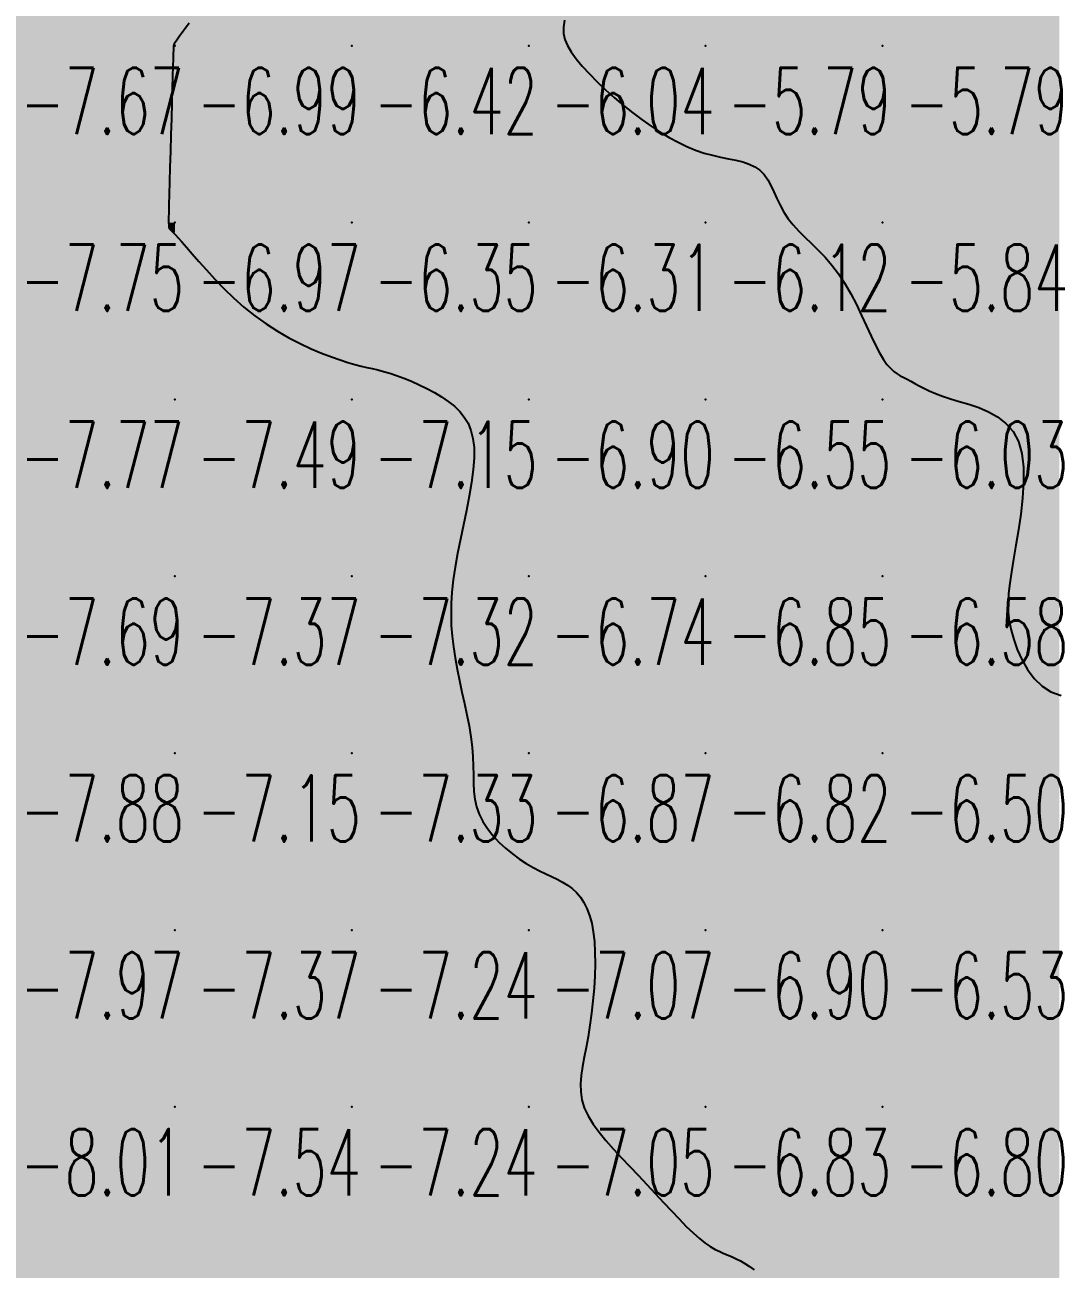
# Model space of a CAD drawing. Header units: millimetres. Extents: x 88261 to 90953, y 390274 to 392322.
# Drawn here: x 90131.8 to 90190.1, y 391238.1 to 391308.4 of the extents above; entities that cross this region are included whole.
import ezdxf
from ezdxf.enums import TextEntityAlignment as Align

# ---------------------------------------------------------------- set-up
doc = ezdxf.new("R2010")
doc.units = ezdxf.units.MM
doc.header["$LTSCALE"] = 25
for name, color, linetype in [('CN_03_00', 7, 'Continuous'), ('COTEAlt', 7, 'Continuous'), ('TN_COLORIAGE', 7, 'Continuous')]:
    doc.layers.add(name, color=color, linetype=linetype)
doc.styles.add('Simplex 1.0', font='Simplex.shx', dxfattribs={"width": 0.99, "height": 2.5})
doc.styles.get("Standard").update_dxf_attribs({"font": 'times.ttf'})

# ---------------------------------------------------------------- blocks, each defined once
blk = doc.blocks.new('COTE')
at = {"color": 0}
blk.add_point((0, 0), dxfattribs=at)
at = {"layer": 'COTEAlt'}
blk.add_attdef('ALT', text='', height=3.75, dxfattribs=at).set_placement((1.25, -1.25), align=Align.TOP_LEFT)

msp = doc.modelspace()

# ---------------------------------------------------------------- linework, layer by layer
at = {"layer": 'CN_03_00', "flags": 128}
for points, elevation in [([(90141.049, 391308.51), (90140.737, 391308.087), (90140.512, 391307.776), (90140.358, 391307.559), (90140.261, 391307.418), (90140.208, 391307.334), (90140.184, 391307.29), (90140.176, 391307.266), (90140.172, 391307.244), (90140.168, 391307.205), (90140.165, 391307.129), (90140.16, 391306.998), (90140.154, 391306.791), (90140.146, 391306.488), (90140.134, 391306.071), (90140.118, 391305.52), (90140.098, 391304.824), (90140.074, 391304.013), (90140.048, 391303.123), (90140.02, 391302.194), (90139.993, 391301.262), (90139.966, 391300.365), (90139.942, 391299.543), (90139.922, 391298.831), (90139.906, 391298.259), (90139.895, 391297.819), (90139.889, 391297.49), (90139.888, 391297.256), (90139.893, 391297.098), (90139.903, 391296.998), (90139.918, 391296.937), (90139.939, 391296.897), (90139.966, 391296.861), (90140.006, 391296.817), (90140.066, 391296.757), (90140.152, 391296.668), (90140.272, 391296.543), (90140.431, 391296.37), (90140.638, 391296.14), (90140.899, 391295.842), (90141.219, 391295.471), (90141.595, 391295.037), (90142.023, 391294.557), (90142.497, 391294.043), (90143.013, 391293.512), (90143.566, 391292.979), (90144.151, 391292.458), (90144.764, 391291.965), (90145.398, 391291.512), (90146.045, 391291.1), (90146.693, 391290.73), (90147.333, 391290.4), (90147.952, 391290.109), (90148.542, 391289.858), (90149.09, 391289.644), (90149.587, 391289.469), (90150.026, 391289.329), (90150.415, 391289.217), (90150.767, 391289.127), (90151.093, 391289.05), (90151.407, 391288.979), (90151.721, 391288.904), (90152.046, 391288.82), (90152.396, 391288.717), (90152.779, 391288.589), (90153.189, 391288.437), (90153.617, 391288.263), (90154.054, 391288.068), (90154.49, 391287.855), (90154.916, 391287.625), (90155.323, 391287.38), (90155.702, 391287.122), (90156.044, 391286.852), (90156.346, 391286.562), (90156.605, 391286.244), (90156.819, 391285.889), (90156.984, 391285.489), (90157.098, 391285.036), (90157.16, 391284.52), (90157.165, 391283.933), (90157.114, 391283.271), (90157.016, 391282.546), (90156.883, 391281.773), (90156.726, 391280.969), (90156.557, 391280.149), (90156.386, 391279.331), (90156.227, 391278.529), (90156.089, 391277.76), (90155.984, 391277.036), (90155.911, 391276.352), (90155.869, 391275.7), (90155.857, 391275.072), (90155.873, 391274.459), (90155.917, 391273.853), (90155.988, 391273.245), (90156.083, 391272.628), (90156.2, 391271.995), (90156.334, 391271.35), (90156.476, 391270.699), (90156.619, 391270.05), (90156.757, 391269.407), (90156.88, 391268.778), (90156.982, 391268.168), (90157.056, 391267.585), (90157.096, 391267.032), (90157.114, 391266.509), (90157.121, 391266.011), (90157.13, 391265.536), (90157.153, 391265.079), (90157.205, 391264.638), (90157.296, 391264.21), (90157.441, 391263.791), (90157.648, 391263.378), (90157.911, 391262.976), (90158.22, 391262.587), (90158.565, 391262.217), (90158.936, 391261.869), (90159.325, 391261.547), (90159.72, 391261.256), (90160.112, 391260.999), (90160.492, 391260.779), (90160.859, 391260.59), (90161.211, 391260.421), (90161.547, 391260.265), (90161.866, 391260.112), (90162.168, 391259.955), (90162.45, 391259.783), (90162.713, 391259.588), (90162.954, 391259.362), (90163.174, 391259.102), (90163.371, 391258.802), (90163.543, 391258.46), (90163.689, 391258.072), (90163.809, 391257.634), (90163.901, 391257.144), (90163.964, 391256.596), (90163.997, 391255.991), (90164.003, 391255.34), (90163.984, 391254.655), (90163.943, 391253.951), (90163.882, 391253.24), (90163.804, 391252.538), (90163.711, 391251.856), (90163.607, 391251.209), (90163.495, 391250.607), (90163.386, 391250.047), (90163.289, 391249.522), (90163.217, 391249.025), (90163.18, 391248.549), (90163.19, 391248.089), (90163.257, 391247.637), (90163.392, 391247.187), (90163.604, 391246.733), (90163.885, 391246.274), (90164.225, 391245.808), (90164.614, 391245.337), (90165.042, 391244.858), (90165.498, 391244.371), (90165.971, 391243.876), (90166.453, 391243.372), (90166.932, 391242.861), (90167.405, 391242.35), (90167.869, 391241.847), (90168.318, 391241.364), (90168.749, 391240.908), (90169.159, 391240.49), (90169.543, 391240.118), (90169.898, 391239.801), (90170.222, 391239.546), (90170.518, 391239.346), (90170.792, 391239.188), (90171.047, 391239.063), (90171.289, 391238.958), (90171.522, 391238.864), (90171.753, 391238.768), (90171.985, 391238.661), (90172.223, 391238.533), (90172.471, 391238.384), (90172.73, 391238.214), (90173.004, 391238.026)], -7), ([(90162.267, 391308.674), (90162.207, 391308.286), (90162.214, 391307.928), (90162.289, 391307.586), (90162.433, 391307.242), (90162.647, 391306.882), (90162.932, 391306.491), (90163.278, 391306.075), (90163.678, 391305.64), (90164.121, 391305.193), (90164.598, 391304.743), (90165.1, 391304.297), (90165.617, 391303.862), (90166.14, 391303.445), (90166.661, 391303.054), (90167.178, 391302.69), (90167.69, 391302.355), (90168.198, 391302.051), (90168.699, 391301.779), (90169.195, 391301.541), (90169.683, 391301.338), (90170.164, 391301.171), (90170.637, 391301.041), (90171.097, 391300.937), (90171.539, 391300.847), (90171.959, 391300.76), (90172.352, 391300.664), (90172.713, 391300.548), (90173.038, 391300.398), (90173.321, 391300.204), (90173.56, 391299.957), (90173.764, 391299.663), (90173.946, 391299.333), (90174.116, 391298.974), (90174.286, 391298.598), (90174.467, 391298.213), (90174.672, 391297.829), (90174.911, 391297.457), (90175.194, 391297.101), (90175.515, 391296.756), (90175.865, 391296.411), (90176.236, 391296.056), (90176.621, 391295.682), (90177.01, 391295.279), (90177.395, 391294.837), (90177.768, 391294.345), (90178.123, 391293.798), (90178.457, 391293.211), (90178.773, 391292.602), (90179.07, 391291.988), (90179.349, 391291.39), (90179.612, 391290.824), (90179.857, 391290.31), (90180.087, 391289.866), (90180.303, 391289.506), (90180.506, 391289.221), (90180.7, 391288.999), (90180.889, 391288.827), (90181.074, 391288.692), (90181.26, 391288.582), (90181.45, 391288.483), (90181.646, 391288.383), (90181.852, 391288.271), (90182.074, 391288.147), (90182.318, 391288.013), (90182.59, 391287.872), (90182.897, 391287.726), (90183.246, 391287.577), (90183.641, 391287.426), (90184.089, 391287.277), (90184.593, 391287.129), (90185.134, 391286.968), (90185.691, 391286.78), (90186.241, 391286.547), (90186.763, 391286.255), (90187.233, 391285.887), (90187.631, 391285.428), (90187.934, 391284.862), (90188.126, 391284.18), (90188.219, 391283.402), (90188.229, 391282.554), (90188.175, 391281.663), (90188.073, 391280.755), (90187.942, 391279.858), (90187.797, 391278.998), (90187.658, 391278.201), (90187.539, 391277.488), (90187.446, 391276.848), (90187.384, 391276.267), (90187.356, 391275.727), (90187.366, 391275.214), (90187.419, 391274.71), (90187.519, 391274.201), (90187.669, 391273.669), (90187.873, 391273.106), (90188.134, 391272.533), (90188.453, 391271.978), (90188.832, 391271.469), (90189.272, 391271.034), (90189.776, 391270.701), (90190.345, 391270.499)], -6)]:
    msp.add_lwpolyline(points, dxfattribs=dict(at, elevation=elevation))
at = {"layer": 'TN_COLORIAGE', "color": 161}
for points in [[(90130.249, 391317.239, -7.249), (90130.249, 391307.239, -7.249), (90140.249, 391317.239, -7.249)], [(90130.249, 391307.239, -7), (90140.16, 391307.239, -7), (90140.249, 391317.239, -7), (90140.249, 391307.476, -7)], [(90147.6, 391317.239, -7.249), (90140.249, 391307.476, -7.249), (90140.249, 391317.239, -7.249)], [(90130.249, 391297.239, -7), (90140.169, 391307.16, -7), (90130.249, 391307.239, -7), (90140.16, 391307.239, -7)], [(90139.871, 391297.239, -7.753), (90140.169, 391307.16, -7.753), (90130.249, 391297.239, -7.753)], [(90130.249, 391287.239, -7), (90139.878, 391296.869, -7), (90130.249, 391297.239, -7), (90139.871, 391297.239, -7)], [(90130.249, 391287.239, -7), (90139.878, 391296.869, -7), (90140.249, 391287.239, -7), (90140.249, 391296.668, -7)], [(90144.521, 391291.512, -7.488), (90140.249, 391296.668, -7.488), (90140.249, 391287.239, -7.488)], [(90140.249, 391287.239, -7), (90144.521, 391291.512, -7), (90150.249, 391287.239, -7), (90150.249, 391289.076, -7)], [(90152.005, 391288.996, -7.147), (90150.249, 391289.076, -7.147), (90150.249, 391287.239, -7.147)], [(90152.005, 391288.996, -7.147), (90156.105, 391287.239, -7.147), (90150.249, 391287.239, -7.147)], [(90130.249, 391287.239, -7.488), (90130.249, 391277.239, -7.488), (90140.249, 391287.239, -7.488)], [(90130.249, 391277.239, -7.488), (90140.249, 391277.239, -7.488), (90140.249, 391287.239, -7.488)], [(90140.249, 391287.239, -7.147), (90140.249, 391277.239, -7.147), (90150.249, 391287.239, -7.147)], [(90140.249, 391277.239, -7.147), (90150.249, 391277.239, -7.147), (90150.249, 391287.239, -7.147)], [(90150.249, 391277.239, -7), (90157.789, 391284.78, -7), (90150.249, 391287.239, -7), (90156.105, 391287.239, -7)], [(90155.729, 391277.239, -7.319), (90157.789, 391284.78, -7.319), (90150.249, 391277.239, -7.319)], [(90130.249, 391277.239, -7.371), (90130.249, 391267.239, -7.371), (90140.249, 391277.239, -7.371)], [(90130.249, 391267.239, -7.371), (90140.249, 391267.239, -7.371), (90140.249, 391277.239, -7.371)], [(90140.249, 391277.239, -7.319), (90140.249, 391267.239, -7.319), (90150.249, 391277.239, -7.319)], [(90140.249, 391267.239, -7.319), (90150.249, 391267.239, -7.319), (90150.249, 391277.239, -7.319)], [(90150.249, 391267.239, -7), (90155.832, 391272.822, -7), (90150.249, 391277.239, -7), (90155.729, 391277.239, -7)], [(90155.832, 391272.822, -7.333), (90157.441, 391267.239, -7.333), (90150.249, 391267.239, -7.333)], [(90130.249, 391267.239, -7.151), (90130.249, 391257.239, -7.151), (90140.249, 391267.239, -7.151)], [(90130.249, 391257.239, -7.151), (90140.249, 391257.239, -7.151), (90140.249, 391267.239, -7.151)], [(90140.249, 391267.239, -7.333), (90140.249, 391257.239, -7.333), (90150.249, 391267.239, -7.333)], [(90140.249, 391257.239, -7.333), (90150.249, 391257.239, -7.333), (90150.249, 391267.239, -7.333)], [(90150.249, 391267.239, -7), (90157.441, 391267.239, -7), (90150.249, 391257.239, -7), (90156.739, 391263.73, -7)], [(90150.249, 391257.239, -7), (90156.739, 391263.73, -7), (90160.249, 391257.239, -7), (90160.249, 391260.585, -7)], [(90162.935, 391259.926, -7.065), (90160.249, 391260.585, -7.065), (90160.249, 391257.239, -7.065)], [(90162.935, 391259.926, -7.065), (90164.287, 391257.239, -7.065), (90160.249, 391257.239, -7.065)], [(90130.249, 391249.992, -7.37), (90130.408, 391247.399, -7.37), (90130.249, 391257.239, -7.37), (90140.249, 391257.239, -7.37)], [(90130.468, 391247.239, -7.37), (90130.408, 391247.399, -7.37), (90140.249, 391247.239, -7.37), (90140.249, 391257.239, -7.37)], [(90140.249, 391257.239, -7.24), (90140.249, 391247.239, -7.24), (90150.249, 391257.239, -7.24)], [(90140.249, 391247.239, -7.24), (90150.249, 391247.239, -7.24), (90150.249, 391257.239, -7.24)], [(90150.249, 391247.239, -7.065), (90160.249, 391247.239, -7.065), (90160.249, 391257.239, -7.065)], [(90150.249, 391257.239, -7.065), (90150.249, 391247.239, -7.065), (90160.249, 391257.239, -7.065)], [(90160.249, 391257.239, -7), (90164.287, 391257.239, -7), (90160.249, 391247.239, -7), (90163.703, 391250.694, -7)], [(90162.542, 391247.239, -7.051), (90163.703, 391250.694, -7.051), (90160.249, 391247.239, -7.051)], [(90130.249, 391246.782, -7.545), (90130.468, 391247.239, -7.545), (90130.249, 391237.239, -7.545), (90140.249, 391247.239, -7.545)], [(90130.249, 391237.239, -7.545), (90140.249, 391237.239, -7.545), (90140.249, 391247.239, -7.545)], [(90140.249, 391247.239, -7.239), (90140.249, 391237.239, -7.239), (90150.249, 391247.239, -7.239)], [(90140.249, 391237.239, -7.239), (90150.249, 391237.239, -7.239), (90150.249, 391247.239, -7.239)], [(90150.249, 391237.239, -7.051), (90160.249, 391237.239, -7.051), (90160.249, 391247.239, -7.051)], [(90150.249, 391247.239, -7.051), (90150.249, 391237.239, -7.051), (90160.249, 391247.239, -7.051)], [(90160.249, 391237.239, -7), (90166.481, 391243.472, -7), (90160.249, 391247.239, -7), (90162.542, 391247.239, -7)], [(90160.249, 391237.239, -7), (90166.481, 391243.472, -7), (90170.249, 391237.239, -7), (90170.249, 391239.108, -7)], [(90171.914, 391238.905, -7.039), (90170.249, 391239.108, -7.039), (90170.249, 391237.239, -7.039)], [(90171.914, 391238.905, -7.039), (90174.002, 391237.239, -7.039), (90170.249, 391237.239, -7.039)]]:
    msp.add_solid(points, dxfattribs=at)
at = {"layer": 'TN_COLORIAGE', "color": 151}
for points in [[(90140.249, 391307.476, -6.91), (90147.6, 391317.239, -6.91), (90140.249, 391307.239, -6.91), (90150.249, 391317.239, -6.91)], [(90140.249, 391307.239, -6.91), (90150.249, 391307.239, -6.91), (90150.249, 391317.239, -6.91)], [(90150.249, 391307.239, -6.284), (90160.249, 391307.239, -6.284), (90160.249, 391317.239, -6.284)], [(90150.249, 391317.239, -6.284), (90150.249, 391307.239, -6.284), (90160.249, 391317.239, -6.284)], [(90160.249, 391317.239, -6), (90166.443, 391317.239, -6), (90160.249, 391307.239, -6), (90162.174, 391309.165, -6)], [(90161.883, 391307.239, -6.042), (90162.174, 391309.165, -6.042), (90160.249, 391307.239, -6.042)], [(90140.169, 391307.16, -6.97), (90139.871, 391297.239, -6.97), (90140.249, 391307.239, -6.97), (90140.249, 391297.239, -6.97)], [(90140.249, 391307.476, -6.994), (90140.16, 391307.239, -6.994), (90140.249, 391307.239, -6.994)], [(90140.16, 391307.239, -6.994), (90140.169, 391307.16, -6.994), (90140.249, 391307.239, -6.994)], [(90140.249, 391307.239, -6.416), (90140.249, 391297.239, -6.416), (90150.249, 391307.239, -6.416)], [(90140.249, 391297.239, -6.416), (90150.249, 391297.239, -6.416), (90150.249, 391307.239, -6.416)], [(90150.249, 391297.239, -6.042), (90160.249, 391297.239, -6.042), (90160.249, 391307.239, -6.042)], [(90150.249, 391307.239, -6.042), (90150.249, 391297.239, -6.042), (90160.249, 391307.239, -6.042)], [(90160.249, 391297.239, -6), (90166.177, 391303.167, -6), (90160.249, 391307.239, -6), (90161.883, 391307.239, -6)], [(90160.249, 391297.239, -6), (90166.177, 391303.167, -6), (90170.249, 391297.239, -6), (90170.249, 391300.764, -6)], [(90173.814, 391300.805, -6.116), (90174.417, 391297.239, -6.116), (90170.249, 391297.239, -6.116)], [(90170.249, 391300.764, -6.116), (90173.814, 391300.805, -6.116), (90170.249, 391297.239, -6.116)], [(90139.871, 391297.239, -6.97), (90139.878, 391296.869, -6.97), (90140.249, 391297.239, -6.97)], [(90140.249, 391296.668, -6.97), (90139.878, 391296.869, -6.97), (90140.249, 391297.239, -6.97)], [(90140.249, 391296.668, -6.346), (90144.521, 391291.512, -6.346), (90140.249, 391297.239, -6.346), (90150.249, 391297.239, -6.346)], [(90150.249, 391289.076, -6.346), (90144.521, 391291.512, -6.346), (90150.249, 391297.239, -6.346)], [(90150.249, 391289.076, -6.31), (90152.005, 391288.996, -6.31), (90150.249, 391297.239, -6.31), (90160.249, 391297.239, -6.31)], [(90156.105, 391287.239, -6.31), (90152.005, 391288.996, -6.31), (90160.249, 391287.239, -6.31), (90160.249, 391297.239, -6.31)], [(90160.249, 391287.239, -6.116), (90170.249, 391287.239, -6.116), (90170.249, 391297.239, -6.116)], [(90160.249, 391297.239, -6.116), (90160.249, 391287.239, -6.116), (90170.249, 391297.239, -6.116)], [(90170.249, 391287.239, -6), (90177.986, 391294.977, -6), (90170.249, 391297.239, -6), (90174.417, 391297.239, -6)], [(90170.249, 391287.239, -6), (90177.986, 391294.977, -6), (90180.249, 391287.239, -6), (90180.249, 391288.922, -6)], [(90181.543, 391288.534, -6.033), (90180.249, 391288.922, -6.033), (90180.249, 391287.239, -6.033)], [(90181.543, 391288.534, -6.033), (90183.453, 391287.239, -6.033), (90180.249, 391287.239, -6.033)], [(90157.789, 391284.78, -6.737), (90155.729, 391277.239, -6.737), (90160.249, 391287.239, -6.737), (90160.249, 391277.239, -6.737)], [(90156.105, 391287.239, -6.896), (90157.789, 391284.78, -6.896), (90160.249, 391287.239, -6.896)], [(90160.249, 391277.239, -6.554), (90170.249, 391277.239, -6.554), (90170.249, 391287.239, -6.554)], [(90160.249, 391287.239, -6.554), (90160.249, 391277.239, -6.554), (90170.249, 391287.239, -6.554)], [(90170.249, 391277.239, -6.033), (90180.249, 391277.239, -6.033), (90180.249, 391287.239, -6.033)], [(90170.249, 391287.239, -6.033), (90170.249, 391277.239, -6.033), (90180.249, 391287.239, -6.033)], [(90180.249, 391277.239, -6), (90189.183, 391286.173, -6), (90180.249, 391287.239, -6), (90183.453, 391287.239, -6)], [(90187.42, 391277.239, -6.582), (90189.183, 391286.173, -6.582), (90180.249, 391277.239, -6.582)], [(90155.729, 391277.239, -6.737), (90155.832, 391272.822, -6.737), (90160.249, 391277.239, -6.737)], [(90157.441, 391267.239, -6.737), (90155.832, 391272.822, -6.737), (90160.249, 391267.239, -6.737), (90160.249, 391277.239, -6.737)], [(90160.249, 391267.239, -6.852), (90170.249, 391267.239, -6.852), (90170.249, 391277.239, -6.852)], [(90160.249, 391277.239, -6.852), (90160.249, 391267.239, -6.852), (90170.249, 391277.239, -6.852)], [(90170.249, 391267.239, -6.582), (90180.249, 391267.239, -6.582), (90180.249, 391277.239, -6.582)], [(90170.249, 391277.239, -6.582), (90170.249, 391267.239, -6.582), (90180.249, 391277.239, -6.582)], [(90180.249, 391277.239, -6), (90187.42, 391277.239, -6), (90180.249, 391267.239, -6), (90187.086, 391274.077, -6)], [(90180.249, 391267.239, -6), (90187.086, 391274.077, -6), (90190.249, 391267.239, -6), (90190.249, 391268.465, -6)], [(90160.249, 391260.585, -6.87), (90156.739, 391263.73, -6.87), (90160.249, 391267.239, -6.87)], [(90156.739, 391263.73, -6.87), (90157.441, 391267.239, -6.87), (90160.249, 391267.239, -6.87)], [(90160.249, 391260.585, -6.822), (90162.935, 391259.926, -6.822), (90160.249, 391267.239, -6.822), (90170.249, 391267.239, -6.822)], [(90164.287, 391257.239, -6.822), (90162.935, 391259.926, -6.822), (90170.249, 391257.239, -6.822), (90170.249, 391267.239, -6.822)], [(90170.249, 391257.239, -6.497), (90180.249, 391257.239, -6.497), (90180.249, 391267.239, -6.497)], [(90170.249, 391267.239, -6.497), (90170.249, 391257.239, -6.497), (90180.249, 391267.239, -6.497)], [(90180.249, 391257.239, -6.032), (90190.249, 391257.239, -6.032), (90190.249, 391267.239, -6.032)], [(90180.249, 391267.239, -6.032), (90180.249, 391257.239, -6.032), (90190.249, 391267.239, -6.032)], [(90163.703, 391250.694, -6.829), (90162.542, 391247.239, -6.829), (90170.249, 391257.239, -6.829), (90170.249, 391247.239, -6.829)], [(90163.703, 391250.694, -6.904), (90164.287, 391257.239, -6.904), (90170.249, 391257.239, -6.904)], [(90170.249, 391247.239, -6.53), (90180.249, 391247.239, -6.53), (90180.249, 391257.239, -6.53)], [(90170.249, 391257.239, -6.53), (90170.249, 391247.239, -6.53), (90180.249, 391257.239, -6.53)], [(90180.249, 391247.239, -6.192), (90190.249, 391247.239, -6.192), (90190.249, 391257.239, -6.192)], [(90180.249, 391257.239, -6.192), (90180.249, 391247.239, -6.192), (90190.249, 391257.239, -6.192)], [(90162.542, 391247.239, -6.829), (90166.481, 391243.472, -6.829), (90170.249, 391247.239, -6.829)], [(90170.249, 391239.108, -6.829), (90166.481, 391243.472, -6.829), (90170.249, 391247.239, -6.829)], [(90170.249, 391239.108, -6.803), (90171.914, 391238.905, -6.803), (90170.249, 391247.239, -6.803), (90180.249, 391247.239, -6.803)], [(90174.002, 391237.239, -6.803), (90171.914, 391238.905, -6.803), (90180.249, 391237.239, -6.803), (90180.249, 391247.239, -6.803)], [(90180.249, 391237.239, -6.304), (90190.249, 391237.239, -6.304), (90190.249, 391247.239, -6.304)], [(90180.249, 391247.239, -6.304), (90180.249, 391237.239, -6.304), (90190.249, 391247.239, -6.304)]]:
    msp.add_solid(points, dxfattribs=at)
at = {"layer": 'TN_COLORIAGE', "color": 141}
for points in [[(90162.174, 391309.165, -5.787), (90161.883, 391307.239, -5.787), (90170.249, 391317.239, -5.787), (90170.249, 391307.239, -5.787)], [(90170.249, 391307.239, -5.775), (90180.249, 391307.239, -5.775), (90180.249, 391317.239, -5.775)], [(90170.249, 391317.239, -5.775), (90170.249, 391307.239, -5.775), (90180.249, 391317.239, -5.775)], [(90180.249, 391307.239, -5.576), (90190.249, 391307.239, -5.576), (90190.249, 391317.239, -5.576)], [(90180.249, 391317.239, -5.576), (90180.249, 391307.239, -5.576), (90190.249, 391317.239, -5.576)], [(90161.883, 391307.239, -5.787), (90166.177, 391303.167, -5.787), (90170.249, 391307.239, -5.787)], [(90170.249, 391300.764, -5.787), (90166.177, 391303.167, -5.787), (90170.249, 391307.239, -5.787)], [(90173.814, 391300.805, -5.787), (90170.249, 391300.764, -5.787), (90180.249, 391307.239, -5.787), (90170.249, 391307.239, -5.787)], [(90174.417, 391297.239, -5.791), (90173.814, 391300.805, -5.791), (90180.249, 391297.239, -5.791), (90180.249, 391307.239, -5.791)], [(90180.249, 391297.239, -5.665), (90190.249, 391297.239, -5.665), (90190.249, 391307.239, -5.665)], [(90180.249, 391307.239, -5.665), (90180.249, 391297.239, -5.665), (90190.249, 391307.239, -5.665)], [(90174.417, 391297.239, -5.838), (90177.986, 391294.977, -5.838), (90180.249, 391297.239, -5.838)], [(90180.249, 391288.922, -5.838), (90177.986, 391294.977, -5.838), (90180.249, 391297.239, -5.838)], [(90180.249, 391288.922, -5.78), (90181.543, 391288.534, -5.78), (90180.249, 391297.239, -5.78), (90190.249, 391297.239, -5.78)], [(90183.453, 391287.239, -5.78), (90181.543, 391288.534, -5.78), (90190.249, 391287.239, -5.78), (90190.249, 391297.239, -5.78)], [(90183.453, 391287.239, -5.93), (90189.183, 391286.173, -5.93), (90190.249, 391287.239, -5.93)], [(90189.183, 391286.173, -5.77), (90187.42, 391277.239, -5.77), (90190.249, 391287.239, -5.77), (90190.249, 391277.239, -5.77)], [(90190.249, 391268.465, -5.77), (90187.086, 391274.077, -5.77), (90190.249, 391277.239, -5.77)], [(90187.086, 391274.077, -5.77), (90187.42, 391277.239, -5.77), (90190.249, 391277.239, -5.77)]]:
    msp.add_solid(points, dxfattribs=at)

# ---------------------------------------------------------------- block references
at = {"layer": 'COTEAlt'}
ref = msp.add_blockref('COTE', (90130.249, 391307.239), dxfattribs=at)
ref.add_attrib('ALT', '-7.67', dxfattribs={"height": 3.75, "style": 'Simplex 1.0', "width": 0.6}).set_placement((90131.499, 391305.989), align=Align.TOP_LEFT)
ref = msp.add_blockref('COTE', (90140.249, 391307.239), dxfattribs=at)
ref.add_attrib('ALT', '-6.99', dxfattribs={"height": 3.75, "style": 'Simplex 1.0', "width": 0.6}).set_placement((90141.499, 391305.989), align=Align.TOP_LEFT)
ref = msp.add_blockref('COTE', (90150.249, 391307.239), dxfattribs=at)
ref.add_attrib('ALT', '-6.42', dxfattribs={"height": 3.75, "style": 'Simplex 1.0', "width": 0.6}).set_placement((90151.499, 391305.989), align=Align.TOP_LEFT)
ref = msp.add_blockref('COTE', (90160.249, 391307.239), dxfattribs=at)
ref.add_attrib('ALT', '-6.04', dxfattribs={"height": 3.75, "style": 'Simplex 1.0', "width": 0.6}).set_placement((90161.499, 391305.989), align=Align.TOP_LEFT)
ref = msp.add_blockref('COTE', (90170.249, 391307.239), dxfattribs=at)
ref.add_attrib('ALT', '-5.79', dxfattribs={"height": 3.75, "style": 'Simplex 1.0', "width": 0.6}).set_placement((90171.499, 391305.989), align=Align.TOP_LEFT)
ref = msp.add_blockref('COTE', (90180.249, 391307.239), dxfattribs=at)
ref.add_attrib('ALT', '-5.79', dxfattribs={"height": 3.75, "style": 'Simplex 1.0', "width": 0.6}).set_placement((90181.499, 391305.989), align=Align.TOP_LEFT)
ref = msp.add_blockref('COTE', (90130.249, 391297.239), dxfattribs=at)
ref.add_attrib('ALT', '-7.75', dxfattribs={"height": 3.75, "style": 'Simplex 1.0', "width": 0.6}).set_placement((90131.499, 391295.989), align=Align.TOP_LEFT)
ref = msp.add_blockref('COTE', (90140.249, 391297.239), dxfattribs=at)
ref.add_attrib('ALT', '-6.97', dxfattribs={"height": 3.75, "style": 'Simplex 1.0', "width": 0.6}).set_placement((90141.499, 391295.989), align=Align.TOP_LEFT)
ref = msp.add_blockref('COTE', (90150.249, 391297.239), dxfattribs=at)
ref.add_attrib('ALT', '-6.35', dxfattribs={"height": 3.75, "style": 'Simplex 1.0', "width": 0.6}).set_placement((90151.499, 391295.989), align=Align.TOP_LEFT)
ref = msp.add_blockref('COTE', (90160.249, 391297.239), dxfattribs=at)
ref.add_attrib('ALT', '-6.31', dxfattribs={"height": 3.75, "style": 'Simplex 1.0', "width": 0.6}).set_placement((90161.499, 391295.989), align=Align.TOP_LEFT)
ref = msp.add_blockref('COTE', (90170.249, 391297.239), dxfattribs=at)
ref.add_attrib('ALT', '-6.12', dxfattribs={"height": 3.75, "style": 'Simplex 1.0', "width": 0.6}).set_placement((90171.499, 391295.989), align=Align.TOP_LEFT)
ref = msp.add_blockref('COTE', (90180.249, 391297.239), dxfattribs=at)
ref.add_attrib('ALT', '-5.84', dxfattribs={"height": 3.75, "style": 'Simplex 1.0', "width": 0.6}).set_placement((90181.499, 391295.989), align=Align.TOP_LEFT)
ref = msp.add_blockref('COTE', (90130.249, 391287.239), dxfattribs=at)
ref.add_attrib('ALT', '-7.77', dxfattribs={"height": 3.75, "style": 'Simplex 1.0', "width": 0.6}).set_placement((90131.499, 391285.989), align=Align.TOP_LEFT)
ref = msp.add_blockref('COTE', (90140.249, 391287.239), dxfattribs=at)
ref.add_attrib('ALT', '-7.49', dxfattribs={"height": 3.75, "style": 'Simplex 1.0', "width": 0.6}).set_placement((90141.499, 391285.989), align=Align.TOP_LEFT)
ref = msp.add_blockref('COTE', (90150.249, 391287.239), dxfattribs=at)
ref.add_attrib('ALT', '-7.15', dxfattribs={"height": 3.75, "style": 'Simplex 1.0', "width": 0.6}).set_placement((90151.499, 391285.989), align=Align.TOP_LEFT)
ref = msp.add_blockref('COTE', (90160.249, 391287.239), dxfattribs=at)
ref.add_attrib('ALT', '-6.90', dxfattribs={"height": 3.75, "style": 'Simplex 1.0', "width": 0.6}).set_placement((90161.499, 391285.989), align=Align.TOP_LEFT)
ref = msp.add_blockref('COTE', (90170.249, 391287.239), dxfattribs=at)
ref.add_attrib('ALT', '-6.55', dxfattribs={"height": 3.75, "style": 'Simplex 1.0', "width": 0.6}).set_placement((90171.499, 391285.989), align=Align.TOP_LEFT)
ref = msp.add_blockref('COTE', (90180.249, 391287.239), dxfattribs=at)
ref.add_attrib('ALT', '-6.03', dxfattribs={"height": 3.75, "style": 'Simplex 1.0', "width": 0.6}).set_placement((90181.499, 391285.989), align=Align.TOP_LEFT)
ref = msp.add_blockref('COTE', (90130.249, 391277.239), dxfattribs=at)
ref.add_attrib('ALT', '-7.69', dxfattribs={"height": 3.75, "style": 'Simplex 1.0', "width": 0.6}).set_placement((90131.499, 391275.989), align=Align.TOP_LEFT)
ref = msp.add_blockref('COTE', (90140.249, 391277.239), dxfattribs=at)
ref.add_attrib('ALT', '-7.37', dxfattribs={"height": 3.75, "style": 'Simplex 1.0', "width": 0.6}).set_placement((90141.499, 391275.989), align=Align.TOP_LEFT)
ref = msp.add_blockref('COTE', (90150.249, 391277.239), dxfattribs=at)
ref.add_attrib('ALT', '-7.32', dxfattribs={"height": 3.75, "style": 'Simplex 1.0', "width": 0.6}).set_placement((90151.499, 391275.989), align=Align.TOP_LEFT)
ref = msp.add_blockref('COTE', (90160.249, 391277.239), dxfattribs=at)
ref.add_attrib('ALT', '-6.74', dxfattribs={"height": 3.75, "style": 'Simplex 1.0', "width": 0.6}).set_placement((90161.499, 391275.989), align=Align.TOP_LEFT)
ref = msp.add_blockref('COTE', (90170.249, 391277.239), dxfattribs=at)
ref.add_attrib('ALT', '-6.85', dxfattribs={"height": 3.75, "style": 'Simplex 1.0', "width": 0.6}).set_placement((90171.499, 391275.989), align=Align.TOP_LEFT)
ref = msp.add_blockref('COTE', (90180.249, 391277.239), dxfattribs=at)
ref.add_attrib('ALT', '-6.58', dxfattribs={"height": 3.75, "style": 'Simplex 1.0', "width": 0.6}).set_placement((90181.499, 391275.989), align=Align.TOP_LEFT)
ref = msp.add_blockref('COTE', (90130.249, 391267.239), dxfattribs=at)
ref.add_attrib('ALT', '-7.88', dxfattribs={"height": 3.75, "style": 'Simplex 1.0', "width": 0.6}).set_placement((90131.499, 391265.989), align=Align.TOP_LEFT)
ref = msp.add_blockref('COTE', (90140.249, 391267.239), dxfattribs=at)
ref.add_attrib('ALT', '-7.15', dxfattribs={"height": 3.75, "style": 'Simplex 1.0', "width": 0.6}).set_placement((90141.499, 391265.989), align=Align.TOP_LEFT)
ref = msp.add_blockref('COTE', (90150.249, 391267.239), dxfattribs=at)
ref.add_attrib('ALT', '-7.33', dxfattribs={"height": 3.75, "style": 'Simplex 1.0', "width": 0.6}).set_placement((90151.499, 391265.989), align=Align.TOP_LEFT)
ref = msp.add_blockref('COTE', (90160.249, 391267.239), dxfattribs=at)
ref.add_attrib('ALT', '-6.87', dxfattribs={"height": 3.75, "style": 'Simplex 1.0', "width": 0.6}).set_placement((90161.499, 391265.989), align=Align.TOP_LEFT)
ref = msp.add_blockref('COTE', (90170.249, 391267.239), dxfattribs=at)
ref.add_attrib('ALT', '-6.82', dxfattribs={"height": 3.75, "style": 'Simplex 1.0', "width": 0.6}).set_placement((90171.499, 391265.989), align=Align.TOP_LEFT)
ref = msp.add_blockref('COTE', (90180.249, 391267.239), dxfattribs=at)
ref.add_attrib('ALT', '-6.50', dxfattribs={"height": 3.75, "style": 'Simplex 1.0', "width": 0.6}).set_placement((90181.499, 391265.989), align=Align.TOP_LEFT)
ref = msp.add_blockref('COTE', (90130.249, 391257.239), dxfattribs=at)
ref.add_attrib('ALT', '-7.97', dxfattribs={"height": 3.75, "style": 'Simplex 1.0', "width": 0.6}).set_placement((90131.499, 391255.989), align=Align.TOP_LEFT)
ref = msp.add_blockref('COTE', (90140.249, 391257.239), dxfattribs=at)
ref.add_attrib('ALT', '-7.37', dxfattribs={"height": 3.75, "style": 'Simplex 1.0', "width": 0.6}).set_placement((90141.499, 391255.989), align=Align.TOP_LEFT)
ref = msp.add_blockref('COTE', (90150.249, 391257.239), dxfattribs=at)
ref.add_attrib('ALT', '-7.24', dxfattribs={"height": 3.75, "style": 'Simplex 1.0', "width": 0.6}).set_placement((90151.499, 391255.989), align=Align.TOP_LEFT)
ref = msp.add_blockref('COTE', (90160.249, 391257.239), dxfattribs=at)
ref.add_attrib('ALT', '-7.07', dxfattribs={"height": 3.75, "style": 'Simplex 1.0', "width": 0.6}).set_placement((90161.499, 391255.989), align=Align.TOP_LEFT)
ref = msp.add_blockref('COTE', (90170.249, 391257.239), dxfattribs=at)
ref.add_attrib('ALT', '-6.90', dxfattribs={"height": 3.75, "style": 'Simplex 1.0', "width": 0.6}).set_placement((90171.499, 391255.989), align=Align.TOP_LEFT)
ref = msp.add_blockref('COTE', (90180.249, 391257.239), dxfattribs=at)
ref.add_attrib('ALT', '-6.53', dxfattribs={"height": 3.75, "style": 'Simplex 1.0', "width": 0.6}).set_placement((90181.499, 391255.989), align=Align.TOP_LEFT)
ref = msp.add_blockref('COTE', (90130.249, 391247.239), dxfattribs=at)
ref.add_attrib('ALT', '-8.01', dxfattribs={"height": 3.75, "style": 'Simplex 1.0', "width": 0.6}).set_placement((90131.499, 391245.989), align=Align.TOP_LEFT)
ref = msp.add_blockref('COTE', (90140.249, 391247.239), dxfattribs=at)
ref.add_attrib('ALT', '-7.54', dxfattribs={"height": 3.75, "style": 'Simplex 1.0', "width": 0.6}).set_placement((90141.499, 391245.989), align=Align.TOP_LEFT)
ref = msp.add_blockref('COTE', (90150.249, 391247.239), dxfattribs=at)
ref.add_attrib('ALT', '-7.24', dxfattribs={"height": 3.75, "style": 'Simplex 1.0', "width": 0.6}).set_placement((90151.499, 391245.989), align=Align.TOP_LEFT)
ref = msp.add_blockref('COTE', (90160.249, 391247.239), dxfattribs=at)
ref.add_attrib('ALT', '-7.05', dxfattribs={"height": 3.75, "style": 'Simplex 1.0', "width": 0.6}).set_placement((90161.499, 391245.989), align=Align.TOP_LEFT)
ref = msp.add_blockref('COTE', (90170.249, 391247.239), dxfattribs=at)
ref.add_attrib('ALT', '-6.83', dxfattribs={"height": 3.75, "style": 'Simplex 1.0', "width": 0.6}).set_placement((90171.499, 391245.989), align=Align.TOP_LEFT)
ref = msp.add_blockref('COTE', (90180.249, 391247.239), dxfattribs=at)
ref.add_attrib('ALT', '-6.80', dxfattribs={"height": 3.75, "style": 'Simplex 1.0', "width": 0.6}).set_placement((90181.499, 391245.989), align=Align.TOP_LEFT)

doc.saveas('drawing.dxf')
